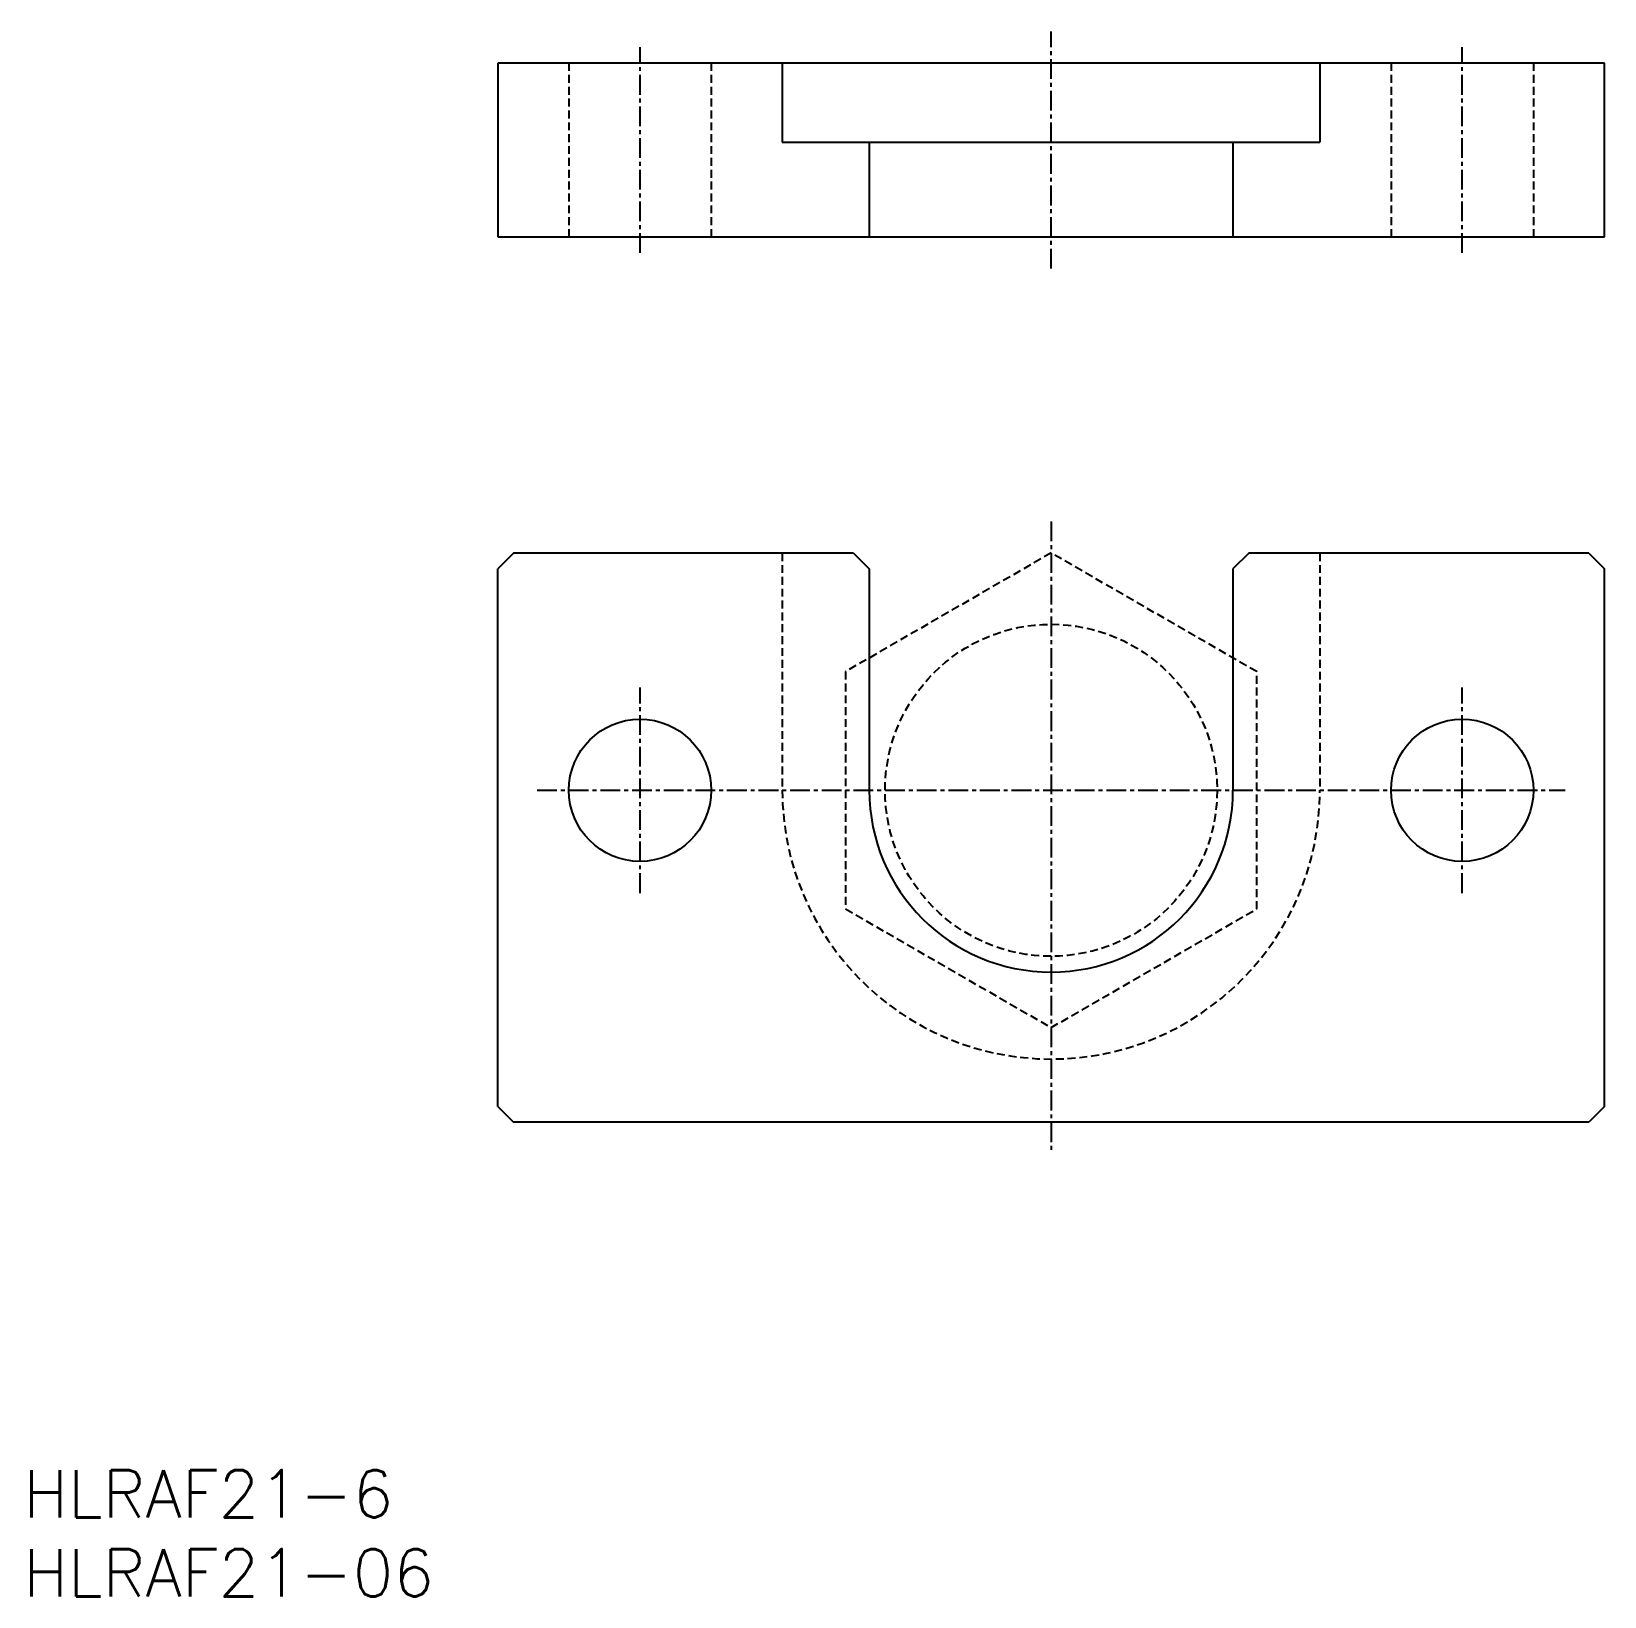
# Model space of a CAD drawing. Extents: x 0.5 to 100, y 0 to 99.
import ezdxf

# ---------------------------------------------------------------- set-up
doc = ezdxf.new("R2010")
doc.units = 0
doc.linetypes.add('CENTER', pattern=[2, 1.25, -0.25, 0.25, -0.25])
doc.linetypes.add('DASHED', pattern=[0.75, 0.5, -0.25])
doc.layers.get('0').update_dxf_attribs({"linetype": 'CONTINUOUS'})
doc.layers.add('CENTER', color=1, linetype='CENTER')
doc.styles.get("Standard").update_dxf_attribs({"font": 'txt.shx'})

# ---------------------------------------------------------------- blocks, each defined once
blk = doc.blocks.new('*U12')
at = {"color": 7, "linetype": 'CONTINUOUS'}
blk.add_text('HLRAF21-06', height=3, dxfattribs=at).set_placement((0, 0))
blk = doc.blocks.new('*U13')
at = {"color": 7, "linetype": 'CONTINUOUS'}
blk.add_text('HLRAF21-6', height=3, dxfattribs=at).set_placement((0, 5))

msp = doc.modelspace()

# ---------------------------------------------------------------- linework, layer by layer
at = {"color": 7, "linetype": 'CONTINUOUS'}
for p, q in [((100, 97), (30, 97)), ((30, 97), (30, 86)), ((48, 97), (48, 92)), ((82, 97), (82, 92)), ((100, 86), (100, 97)), ((48, 92), (82, 92)), ((53.5, 92), (53.5, 86)), ((76.5, 92), (76.5, 86)), ((30, 86), (100, 86)), ((31, 66), (30, 65)), ((52.5, 66), (31, 66)), ((52.5, 66), (53.5, 65)), ((77.5, 66), (76.5, 65)), ((99, 66), (77.5, 66)), ((99, 66), (100, 65)), ((30, 31), (30, 65)), ((53.5, 65), (53.5, 51)), ((76.5, 65), (76.5, 51)), ((100, 31), (100, 65)), ((30, 31), (31, 30)), ((100, 31), (99, 30)), ((99, 30), (31, 30))]:
    msp.add_line(p, q, dxfattribs=at)
at = {"color": 3, "linetype": 'DASHED'}
for p, q in [((34.5, 97), (34.5, 86)), ((43.5, 97), (43.5, 86)), ((86.5, 97), (86.5, 86)), ((95.5, 97), (95.5, 86)), ((48, 66), (48, 51)), ((65, 66.011), (52, 58.506)), ((78, 58.506), (65, 66.011)), ((82, 66), (82, 51)), ((52, 58.506), (52, 43.494)), ((78, 43.494), (78, 58.506)), ((52, 43.494), (65, 35.989)), ((65, 35.989), (78, 43.494))]:
    msp.add_line(p, q, dxfattribs=at)
msp.add_circle((65, 51), 10.5, dxfattribs=at)
at = {"color": 7, "linetype": 'CONTINUOUS'}
for centre in [(39, 51), (91, 51)]:
    msp.add_circle(centre, 4.5, dxfattribs=at)
at = {"color": 3, "linetype": 'DASHED'}
msp.add_arc((65, 51), 17, 180, 0, dxfattribs=at)
at = {"color": 7, "linetype": 'CONTINUOUS'}
msp.add_arc((65, 51), 11.5, 180, 0, dxfattribs=at)
at = {"layer": 'CENTER', "color": 1, "linetype": 'CENTER'}
for p, q in [((65, 84), (65, 99)), ((39, 85), (39, 98)), ((91, 85), (91, 98)), ((65, 68), (65, 28)), ((39, 44.5), (39, 57.5)), ((91, 44.5), (91, 57.5)), ((32.5, 51), (97.5, 51))]:
    msp.add_line(p, q, dxfattribs=at)

# ---------------------------------------------------------------- block references
at = {"color": 7, "linetype": 'CONTINUOUS'}
for name in ['*U13', '*U12']:
    msp.add_blockref(name, (0, 0), dxfattribs=at)

doc.saveas('drawing.dxf')
